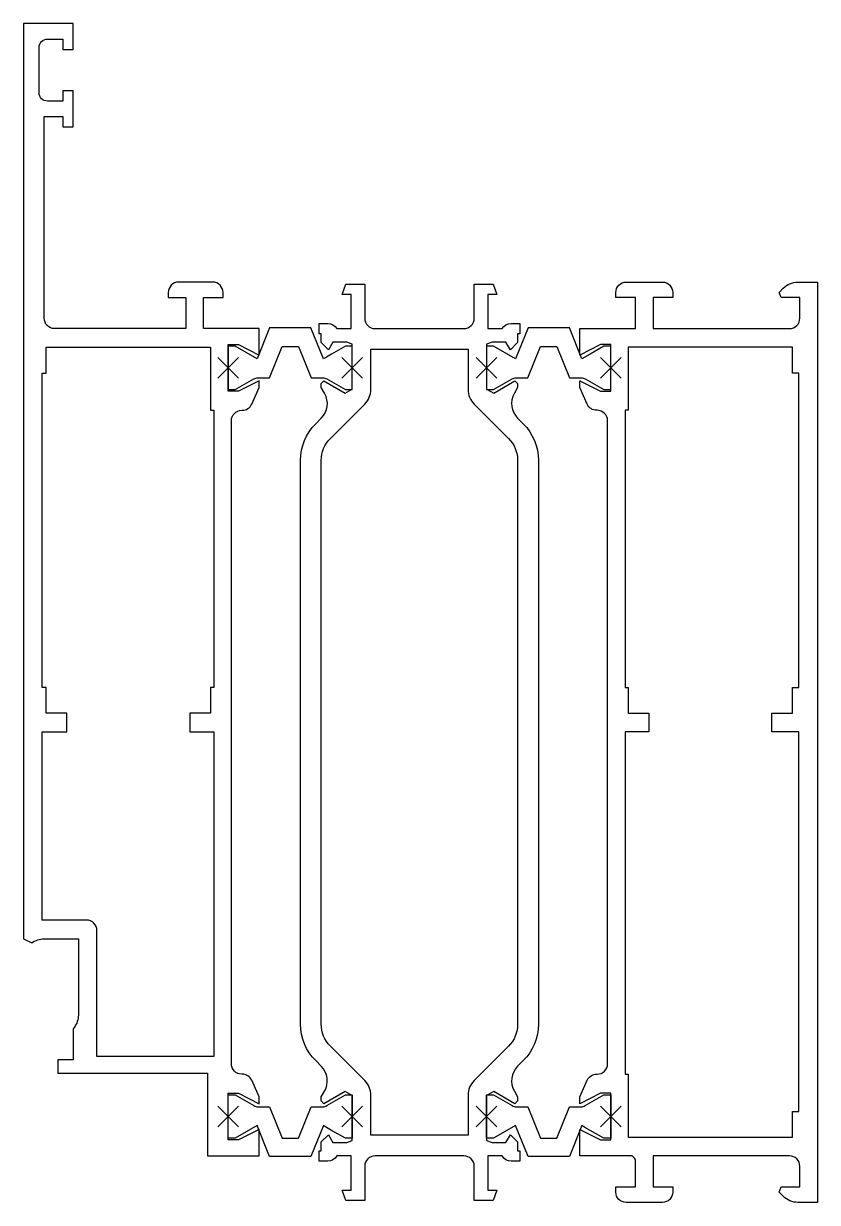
# Model space of a CAD drawing. Header units: millimetres. Extents: x -77 to 0, y 0 to 114.
import ezdxf

# ---------------------------------------------------------------- set-up
doc = ezdxf.new("R2010")
doc.units = ezdxf.units.MM
doc.header["$PDMODE"] = 3
doc.header["$PDSIZE"] = 1
doc.layers.add('X_SNAP', color=7, linetype='Continuous', lineweight=0, plot=False)

msp = doc.modelspace()

# ---------------------------------------------------------------- linework, layer by layer
for points in [[(-54, 78.8), (-54, 79.45), (-56, 78.45), (-57, 78.45), (-57, 82.95), (-56, 82.95), (-54, 81.95), (-54, 84.5), (-59.4, 84.5), (-59.4, 87.5), (-57.5, 87.5), (-57.5, 88, 0.414214), (-58.5, 89), (-61.8, 89, 0.414214), (-62.8, 88), (-62.8, 87.5), (-61.1, 87.5), (-61.1, 84.5), (-73.8, 84.5, -0.414214), (-74.8, 85.5), (-74.8, 105), (-73, 105), (-73, 104), (-72, 104), (-72, 107.5), (-73, 107.5), (-73, 106.5), (-74.5, 106.5, -0.414214), (-75.3, 107.3), (-75.3, 111.7, -0.414214), (-74.5, 112.5), (-73, 112.5), (-73, 111.5), (-72, 111.5), (-72, 114), (-76.8, 114), (-76.8, 25.5), (-76, 25.1, -0.162278), (-74.8, 25.5), (-71.5, 25.5), (-71.5, 18.12, -0.162278), (-71.9, 16.92), (-72, 16.79), (-72, 13.8), (-73.5, 13.8), (-73.5, 12.5), (-59, 12.5), (-59, 4.5), (-54, 4.5), (-54, 7.05), (-56, 6.05), (-57, 6.05), (-57, 10.55), (-56, 10.55), (-54, 9.55), (-54, 10.2), (-54.73, 11.81, 0.294108), (-55.64, 12.4), (-55.7, 12.4, -0.414214), (-56.7, 13.4), (-56.7, 75.6, -0.414214), (-55.7, 76.6), (-55.64, 76.6, 0.294108), (-54.73, 77.19), (-54, 78.8)], [(-18.1, 4.5), (-23, 4.5), (-23, 7.05), (-21, 6.05), (-20, 6.05), (-20, 10.55), (-21, 10.55), (-23, 9.55), (-23, 10.2), (-22.27, 11.81, -0.294108), (-21.36, 12.4), (-21.3, 12.4, 0.414214), (-20.3, 13.4), (-20.3, 75.6, 0.414214), (-21.3, 76.6), (-21.36, 76.6, -0.294108), (-22.27, 77.19), (-23, 78.8), (-23, 79.45), (-21, 78.45), (-20, 78.45), (-20, 82.95), (-21, 82.95), (-23, 81.95), (-23, 84.5), (-17.6, 84.5), (-17.6, 87.5), (-19.5, 87.5), (-19.5, 88, -0.414214), (-18.5, 89), (-15, 89, -0.414214), (-14, 88), (-14, 87.5), (-15.9, 87.5), (-15.9, 84.5), (-2.7, 84.5, 0.414214), (-1.7, 85.5), (-1.7, 87.5), (-3.5, 87.5), (-3.71, 88.01), (-3.31, 88.41, -0.198912), (-1.9, 89), (0, 89), (0, 0), (-1.9, 0, -0.198912), (-3.31, 0.59), (-3.71, 0.99), (-3.5, 1.5), (-1.7, 1.5), (-1.7, 3.5, 0.414214), (-2.7, 4.5), (-15.9, 4.5), (-15.9, 1.5), (-14, 1.5), (-14, 1, -0.414214), (-15, 0), (-18.5, 0, -0.414214), (-19.5, 1), (-19.5, 1.5), (-17.6, 1.5), (-17.6, 4, 0.414214), (-18.1, 4.5)], [(-48, 10.2), (-47.68, 10.76, 0.339454), (-48, 13.17), (-48.54, 13.71, -0.198912), (-50, 17.24), (-50, 71.76, -0.198913), (-48.54, 75.29), (-48, 75.83, 0.339454), (-47.68, 78.25), (-48, 78.8), (-48, 79.19), (-47.74, 79.45), (-45.68, 78.26), (-45, 78.65), (-45, 83), (-45.52, 83.2), (-46.87, 83.2), (-47.3, 82.45), (-48, 83.15), (-48, 84), (-48.2, 84), (-48.2, 85), (-47.37, 85, -0.267949), (-46.5, 84.5), (-45.1, 84.5), (-45.1, 87.8), (-45.99, 87.8), (-45.62, 88.8), (-43.8, 88.8), (-43.8, 85.5, 0.414214), (-42.8, 84.5), (-34.2, 84.5, 0.414214), (-33.2, 85.5), (-33.2, 88.8), (-31.38, 88.8), (-31.01, 87.8), (-31.9, 87.8), (-31.9, 84.5), (-30.5, 84.5, -0.267949), (-29.63, 85), (-28.8, 85), (-28.8, 84), (-29, 84), (-29, 83.15), (-29.7, 82.45), (-30.13, 83.2), (-31.48, 83.2), (-32, 83), (-32, 78.65), (-31.32, 78.26), (-29.26, 79.45), (-29, 79.19), (-29, 78.8), (-29.32, 78.25, 0.339454), (-29, 75.83), (-28.46, 75.29, -0.198912), (-27, 71.76), (-27, 17.24, -0.198912), (-28.46, 13.71), (-29, 13.17, 0.339456), (-29.32, 10.76), (-29, 10.2), (-29, 9.81), (-29.26, 9.55), (-31.32, 10.74), (-32, 10.35), (-32, 6), (-31.48, 5.8), (-30.13, 5.8), (-29.7, 6.55), (-29, 5.85), (-29, 5), (-29, 5), (-28.8, 5), (-28.8, 4), (-29.63, 4, -0.267949), (-30.5, 4.5), (-31.9, 4.5), (-31.9, 1.2), (-31.01, 1.2), (-31.38, 0.2), (-33.2, 0.2), (-33.2, 3.5, 0.414214), (-34.2, 4.5), (-42.8, 4.5, 0.414214), (-43.8, 3.5), (-43.8, 0.2), (-45.62, 0.2), (-45.99, 1.2), (-45.1, 1.2), (-45.1, 4.5), (-46.5, 4.5, -0.267949), (-47.37, 4), (-48.2, 4), (-48.2, 5), (-48, 5), (-48, 5), (-48, 5.85), (-47.3, 6.55), (-46.87, 5.8), (-45.52, 5.8), (-45, 6), (-45, 10.35), (-45.68, 10.74), (-47.74, 9.55), (-48, 9.81), (-48, 10.2)], [(-48.99, 79.75), (-47.87, 79.75, -0.131652), (-47.47, 79.64), (-45.66, 78.6), (-45, 78.6), (-45, 82.8), (-45.66, 82.8), (-47, 82.03), (-47.49, 81.74), (-47.79, 81.57), (-49, 84.58), (-53, 84.58), (-54.21, 81.57), (-56.34, 82.8), (-57, 82.8), (-57, 78.6), (-56.34, 78.6), (-54.53, 79.64, -0.131652), (-54.13, 79.75), (-53.01, 79.75), (-51.79, 82.78), (-50.21, 82.78)], [(-23.99, 79.75), (-22.87, 79.75, -0.131652), (-22.47, 79.64), (-20.66, 78.6), (-20, 78.6), (-20, 82.8), (-20.66, 82.8), (-22, 82.03), (-22.49, 81.74), (-22.79, 81.57), (-24, 84.58), (-28, 84.58), (-29.21, 81.57), (-31.34, 82.8), (-32, 82.8), (-32, 78.6), (-31.34, 78.6), (-29.53, 79.64, -0.131652), (-29.13, 79.75), (-28.01, 79.75), (-26.79, 82.78), (-25.21, 82.78)], [(-58.7, 76.6), (-58.4, 76.6), (-58.4, 49.8), (-58.7, 49.8), (-58.7, 47.3), (-60.7, 47.3), (-60.7, 45.5), (-58.4, 45.5), (-58.4, 14.1), (-69.7, 14.1), (-69.7, 26.3, 0.414214), (-70.7, 27.3), (-75, 27.3), (-75, 45.5), (-72.6, 45.5), (-72.6, 47.3), (-74.6, 47.3), (-74.6, 49.8), (-75, 49.8), (-75, 80.2), (-74.6, 80.2), (-74.6, 82.7), (-58.7, 82.7), (-58.7, 76.6)], [(-29.88, 73.88, -0.198912), (-29, 71.76), (-29, 17.24, -0.198912), (-29.88, 15.12), (-33.21, 11.79, 0.198912), (-33.8, 10.37), (-33.8, 6.5), (-43.2, 6.5), (-43.2, 10.37, 0.198912), (-43.79, 11.79), (-47.12, 15.12, -0.198912), (-48, 17.24), (-48, 71.76, -0.198913), (-47.12, 73.88), (-43.79, 77.21, 0.198912), (-43.2, 78.63), (-43.2, 82.5), (-33.8, 82.5), (-33.8, 78.63, 0.198912), (-33.21, 77.21), (-29.88, 73.88)], [(-48.99, 9.25), (-47.87, 9.25, 0.131652), (-47.47, 9.36), (-45.66, 10.4), (-45, 10.4), (-45, 6.2), (-45.66, 6.2), (-47, 6.97), (-47.49, 7.26), (-47.79, 7.43), (-49, 4.43), (-53, 4.43), (-54.21, 7.43), (-56.34, 6.2), (-57, 6.2), (-57, 10.4), (-56.34, 10.4), (-54.53, 9.36, 0.131652), (-54.13, 9.25), (-53.01, 9.25), (-51.79, 6.23), (-50.21, 6.23)], [(-23.99, 9.25), (-22.87, 9.25, 0.131652), (-22.47, 9.36), (-20.66, 10.4), (-20, 10.4), (-20, 6.2), (-20.66, 6.2), (-22, 6.97), (-22.49, 7.26), (-22.79, 7.43), (-24, 4.43), (-28, 4.43), (-29.21, 7.43), (-31.34, 6.2), (-32, 6.2), (-32, 10.4), (-31.34, 10.4), (-29.53, 9.36, 0.131652), (-29.13, 9.25), (-28.01, 9.25), (-26.79, 6.23), (-25.21, 6.23)]]:
    msp.add_lwpolyline(points, format="xyb", close=True)
msp.add_lwpolyline([(-18.6, 49.8), (-18.3, 49.8), (-18.3, 47.3), (-16.3, 47.3), (-16.3, 45.5), (-18.6, 45.5), (-18.6, 12.4), (-18.3, 12.4), (-18.3, 6.3), (-2.4, 6.3), (-2.4, 8.8), (-1.8, 8.8), (-1.8, 45.5), (-4.4, 45.5), (-4.4, 47.3), (-2.4, 47.3), (-2.4, 49.8), (-1.8, 49.8), (-1.8, 80.2), (-2.4, 80.2), (-2.4, 82.7), (-18.3, 82.7), (-18.3, 76.6), (-18.6, 76.6), (-18.6, 49.8)], close=True)
at = {"layer": 'X_SNAP'}
for p in [(-57, 80.7), (-57, 80.7), (-57, 80.7), (-45, 80.7), (-45, 80.7), (-45, 80.7), (-32, 80.7), (-32, 80.7), (-32, 80.7), (-20, 80.7), (-20, 80.7), (-20, 80.7), (-57, 8.3), (-57, 8.3), (-57, 8.3), (-45, 8.3), (-45, 8.3), (-45, 8.3), (-32, 8.3), (-32, 8.3), (-32, 8.3), (-20, 8.3), (-20, 8.3), (-20, 8.3)]:
    msp.add_point(p, dxfattribs=at)

doc.saveas('drawing.dxf')
